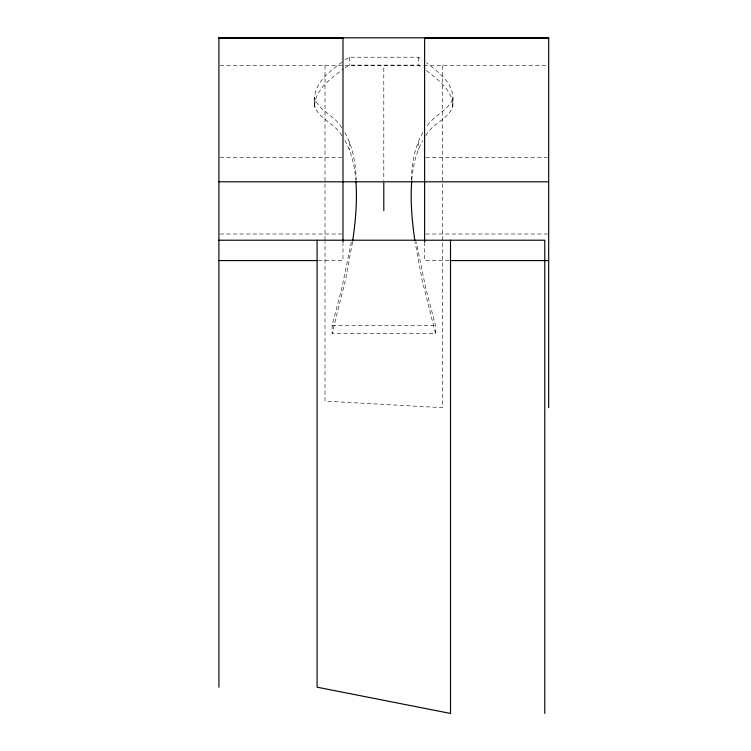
<?xml version="1.0" encoding="UTF-8"?>
<svg xmlns="http://www.w3.org/2000/svg" width="751" height="751" viewBox="0 0 751 751"><rect width="100%" height="100%" fill="white"/><g stroke="black" fill="none" stroke-linecap="round" stroke-linejoin="round"><path stroke-width="0.56" stroke-dasharray="3.75 2.82" d="M341.714 135.706C334.505 121.437 310.614 116.63 314.5 97.48C315.824 80.958 331.36 70.162 343.526 61M314.5 105.384C315.824 88.862 331.36 78.066 343.526 68.914M411.341 180.071C411.923 163.756 414.552 146.971 422.747 132.608M411.811 180.062C412.909 166.375 415.866 152.537 422.747 140.521M352.501 242.132L345.535 279.898L332.102 333.341L435.496 333.341L435.496 325.427L425.864 288.619L416.279 242.038M425.883 135.706C432.51 121.784 455.594 117.531 452.731 99.564C454.092 83.108 437.842 71.833 426.465 62.652M452.731 107.477L453.088 97.48M351.318 242.038L341.724 288.619L332.102 325.427L332.102 333.341M452.731 99.564C446.836 111.401 432.454 116.18 425.883 127.801M345.122 59.902L349.328 57.217L418.26 57.217L422.466 59.902M345.122 67.806L349.328 65.13L418.26 65.13L422.466 67.806M220.071 65.534L547.517 65.534M220.071 157.513L341.808 157.513M425.779 157.513L547.517 157.513M220.071 234.012L341.808 234.012M425.779 234.012L547.517 234.012M318.396 260.569L342.982 260.569L342.982 243.408M449.192 260.569L424.615 260.569L424.615 243.408M332.102 325.427L435.496 325.427M426.465 70.556C437.72 79.437 452.036 89.838 453.088 105.384M341.714 127.801C335.275 115.419 318.33 111.12 314.5 97.48M344.84 132.608C353.045 146.971 355.664 163.756 356.256 180.071M344.84 140.521C351.721 152.537 354.688 166.375 355.777 180.062M435.496 333.341L422.053 279.898L415.096 242.132M442.583 65.534L442.583 407.69L325.005 401.128L325.005 241.54M418.26 57.217L418.26 65.13M418.26 141.92L418.26 149.825M383.799 67.947L383.799 180.447M349.328 57.217L349.328 65.13M349.328 141.92L349.328 149.825M325.005 65.534L325.005 240.367M314.866 99.564L314.866 107.477"/><path stroke-width="1.13" d="M411.708 181.216C410.224 201.184 412.046 221.254 414.928 241.015M352.67 241.015C355.542 221.254 357.363 201.184 355.88 181.216M218.907 37.813L548.69 37.813M218.907 38.245L342.982 38.245M424.615 38.245L548.69 38.245M218.907 181.808L548.69 181.808M218.907 240.226L544.785 240.226L544.785 713.45M218.907 260.569L317.232 260.569M450.365 260.569L548.69 260.569M548.69 37.569L548.69 407.69M450.506 240.226L450.506 713.45L317.091 687.184L317.091 240.226M424.615 37.569L424.615 242.301M383.799 182.784L383.799 210.665M342.982 37.569L342.982 242.301M218.907 37.569L218.907 687.184"/></g></svg>
